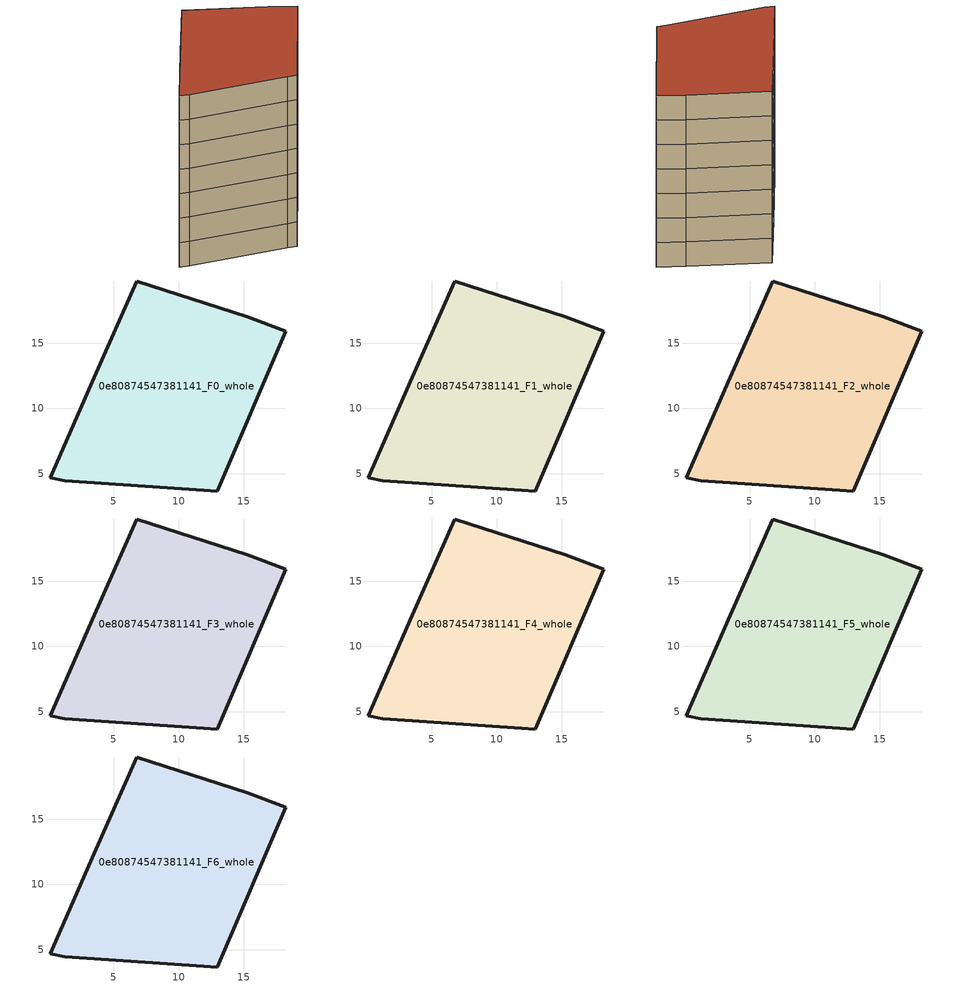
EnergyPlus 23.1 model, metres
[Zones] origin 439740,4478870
0e80874547381141_F0_whole
 floor ground (EU_floor_Construction): 18.19,15.94 12.96,3.66 11.91,3.74 1.25,4.47 0.14,4.68 3.52,12.39 6.76,19.79 15.25,17.04 z0
 wall outside (EU_wall_Construction): 6.76,19.79 3.52,12.39 0.14,4.68 1.25,4.47 11.91,3.74 12.96,3.66 18.19,15.94 15.25,17.04 6.76,19.79 z0:3
0e80874547381141_F1_whole
 floor to 0e80874547381141_F0_whole (EU_floor_Construction): 18.19,15.94 12.96,3.66 11.91,3.74 1.25,4.47 0.14,4.68 3.52,12.39 6.76,19.79 15.25,17.04 z3
 wall outside (EU_wall_Construction): 6.76,19.79 3.52,12.39 0.14,4.68 1.25,4.47 11.91,3.74 12.96,3.66 18.19,15.94 15.25,17.04 6.76,19.79 z3:6
0e80874547381141_F2_whole
 floor to 0e80874547381141_F1_whole (EU_floor_Construction): 18.19,15.94 12.96,3.66 11.91,3.74 1.25,4.47 0.14,4.68 3.52,12.39 6.76,19.79 15.25,17.04 z6
 wall outside (EU_wall_Construction): 6.76,19.79 3.52,12.39 0.14,4.68 1.25,4.47 11.91,3.74 12.96,3.66 18.19,15.94 15.25,17.04 6.76,19.79 z6:9
0e80874547381141_F3_whole
 floor to 0e80874547381141_F2_whole (EU_floor_Construction): 18.19,15.94 12.96,3.66 11.91,3.74 1.25,4.47 0.14,4.68 3.52,12.39 6.76,19.79 15.25,17.04 z9
 wall outside (EU_wall_Construction): 6.76,19.79 3.52,12.39 0.14,4.68 1.25,4.47 11.91,3.74 12.96,3.66 18.19,15.94 15.25,17.04 6.76,19.79 z9:12
0e80874547381141_F4_whole
 floor to 0e80874547381141_F3_whole (EU_floor_Construction): 18.19,15.94 12.96,3.66 11.91,3.74 1.25,4.47 0.14,4.68 3.52,12.39 6.76,19.79 15.25,17.04 z12
 wall outside (EU_wall_Construction): 6.76,19.79 3.52,12.39 0.14,4.68 1.25,4.47 11.91,3.74 12.96,3.66 18.19,15.94 15.25,17.04 6.76,19.79 z12:15
0e80874547381141_F5_whole
 floor to 0e80874547381141_F4_whole (EU_floor_Construction): 18.19,15.94 12.96,3.66 11.91,3.74 1.25,4.47 0.14,4.68 3.52,12.39 6.76,19.79 15.25,17.04 z15
 wall outside (EU_wall_Construction): 6.76,19.79 3.52,12.39 0.14,4.68 1.25,4.47 11.91,3.74 12.96,3.66 18.19,15.94 15.25,17.04 6.76,19.79 z15:18
0e80874547381141_F6_whole
 floor to 0e80874547381141_F5_whole (EU_floor_Construction): 18.19,15.94 12.96,3.66 11.91,3.74 1.25,4.47 0.14,4.68 3.52,12.39 6.76,19.79 15.25,17.04 z18
 wall outside (EU_wall_Construction): 6.76,19.79 3.52,12.39 0.14,4.68 1.25,4.47 11.91,3.74 12.96,3.66 18.19,15.94 15.25,17.04 6.76,19.79 z18:21
 roof outside (EU_roof_Construction): 12.96,3.66 18.19,15.94 15.25,17.04 6.76,19.79 3.52,12.39 0.14,4.68 1.25,4.47 11.91,3.74 z21
[Building]
EU S2 Campaign: North Axis=0; Terrain=City; Solar Distribution=FullExterior
[Site:Location]
Madrid: Latitude=40.5; Longitude=-3.5; Time Zone=1; Elevation=609
[SizingPeriod:WeatherFileDays]
AnnualSizingPeriod: Begin Month=1; Begin Day of Month=1; End Month=12; End Day of Month=31; Day of Week for Start Day=Monday; Use Weather File Daylight Saving Period=No; Use Weather File Rain and Snow Indicators=No
[MATERIAL]
EU_InternalMass_Material: Roughness=MediumRough; Thickness=0.1; Conductivity=1; Density=1800; Specific Heat=900; Thermal Absorptance=0.9; Solar Absorptance=0.7; Visible Absorptance=0.7
[MATERIAL:NOMASS] Roughness=MediumRough; Thermal Absorptance=0.9; Solar Absorptance=0.7; Visible Absorptance=0.7
Name | Thermal Resistance
EU_wall_NoMass; EU_roof_NoMass | 2.16768
EU_floor_NoMass | 1.14339
[CONSTRUCTION]
EU_wall_Construction: EU_wall_NoMass
EU_roof_Construction: EU_roof_NoMass
EU_floor_Construction: EU_floor_NoMass
EU_InternalMass_Construction: EU_InternalMass_Material
[ZONE] Type=1; Multiplier=1; Ceiling Height=autocalculate; Volume=545.553; Floor Area=autocalculate; Part of Total Floor Area=Yes
0e80874547381141_F0_whole; 0e80874547381141_F1_whole; 0e80874547381141_F2_whole; 0e80874547381141_F3_whole; 0e80874547381141_F4_whole; 0e80874547381141_F5_whole; 0e80874547381141_F6_whole
[INTERNALMASS] Construction=EU_InternalMass_Construction; Surface Area=181.851
Name | Zone or ZoneList
0e80874547381141_F0_whole_EU_InternalMass | 0e80874547381141_F0_whole
0e80874547381141_F1_whole_EU_InternalMass | 0e80874547381141_F1_whole
0e80874547381141_F2_whole_EU_InternalMass | 0e80874547381141_F2_whole
0e80874547381141_F3_whole_EU_InternalMass | 0e80874547381141_F3_whole
0e80874547381141_F4_whole_EU_InternalMass | 0e80874547381141_F4_whole
0e80874547381141_F5_whole_EU_InternalMass | 0e80874547381141_F5_whole
0e80874547381141_F6_whole_EU_InternalMass | 0e80874547381141_F6_whole
[OTHEREQUIPMENT] Fuel Type=Electricity; Design Level Calculation Method=Watts/Area; Power per Zone Floor Area=1; Fraction Latent=0; Fraction Radiant=0; Fraction Lost=0; Carbon Dioxide Generation Rate=0; EndUse Subcategory=EU_Step8_InternalGains
Name | Zone or ZoneList or Space or SpaceList | Schedule
EU_Step8_InternalGain_0e80874547381141_F0_whole_f000 | 0e80874547381141_F0_whole | EU_Step8_GainSchedule_0e80874547381141_F0_whole_f000
EU_Step8_InternalGain_0e80874547381141_F1_whole_f000 | 0e80874547381141_F1_whole | EU_Step8_GainSchedule_0e80874547381141_F1_whole_f000
EU_Step8_InternalGain_0e80874547381141_F2_whole_f000 | 0e80874547381141_F2_whole | EU_Step8_GainSchedule_0e80874547381141_F2_whole_f000
EU_Step8_InternalGain_0e80874547381141_F3_whole_f000 | 0e80874547381141_F3_whole | EU_Step8_GainSchedule_0e80874547381141_F3_whole_f000
EU_Step8_InternalGain_0e80874547381141_F4_whole_f000 | 0e80874547381141_F4_whole | EU_Step8_GainSchedule_0e80874547381141_F4_whole_f000
EU_Step8_InternalGain_0e80874547381141_F5_whole_f000 | 0e80874547381141_F5_whole | EU_Step8_GainSchedule_0e80874547381141_F5_whole_f000
EU_Step8_InternalGain_0e80874547381141_F6_whole_f000 | 0e80874547381141_F6_whole | EU_Step8_GainSchedule_0e80874547381141_F6_whole_f000
[ZONEVENTILATION:DESIGNFLOWRATE] Schedule=EU_AlwaysOn; Design Flow Rate Calculation Method=AirChanges/Hour; Air Changes per Hour=0.480546; Ventilation Type=Natural; Fan Pressure Rise=0; Fan Total Efficiency=1; Constant Term Coefficient=1; Temperature Term Coefficient=0; Velocity Term Coefficient=0; Velocity Squared Term Coefficient=0; Minimum Indoor Temperature=-100; Maximum Indoor Temperature=100; Delta Temperature=-100; Minimum Outdoor Temperature=-100; Maximum Outdoor Temperature=100; Maximum Wind Speed=40
Name | Zone or ZoneList or Space or SpaceList
EU_ConstantAir_0e80874547381141_F0_whole | 0e80874547381141_F0_whole
EU_ConstantAir_0e80874547381141_F1_whole | 0e80874547381141_F1_whole
EU_ConstantAir_0e80874547381141_F2_whole | 0e80874547381141_F2_whole
EU_ConstantAir_0e80874547381141_F3_whole | 0e80874547381141_F3_whole
EU_ConstantAir_0e80874547381141_F4_whole | 0e80874547381141_F4_whole
EU_ConstantAir_0e80874547381141_F5_whole | 0e80874547381141_F5_whole
EU_ConstantAir_0e80874547381141_F6_whole | 0e80874547381141_F6_whole
[HVACTEMPLATE:THERMOSTAT] Constant Heating Setpoint=20; Constant Cooling Setpoint=50
EU_HeatOnly_0e80874547381141_F0_whole; EU_HeatOnly_0e80874547381141_F1_whole; EU_HeatOnly_0e80874547381141_F2_whole; EU_HeatOnly_0e80874547381141_F3_whole; EU_HeatOnly_0e80874547381141_F4_whole; EU_HeatOnly_0e80874547381141_F5_whole; EU_HeatOnly_0e80874547381141_F6_whole
[HVACTEMPLATE:ZONE:IDEALLOADSAIRSYSTEM] System Availability Schedule=EU_AlwaysOn; Maximum Heating Supply Air Temperature=50; Minimum Cooling Supply Air Temperature=13; Maximum Heating Supply Air Humidity Ratio=0.0156; Minimum Cooling Supply Air Humidity Ratio=0.0077; Heating Limit=NoLimit; Cooling Limit=NoLimit; Heating Availability Schedule=EU_AlwaysOn; Cooling Availability Schedule=EU_CoolingOff; Dehumidification Control Type=ConstantSensibleHeatRatio; Cooling Sensible Heat Ratio=0.7; Dehumidification Setpoint=60; Humidification Control Type=None; Humidification Setpoint=30; Outdoor Air Method=None; Outdoor Air Flow Rate per Person=0.00944; Outdoor Air Flow Rate per Zone Floor Area=0; Outdoor Air Flow Rate per Zone=0; Demand Controlled Ventilation Type=None; Outdoor Air Economizer Type=NoEconomizer; Heat Recovery Type=None; Sensible Heat Recovery Effectiveness=0.7; Latent Heat Recovery Effectiveness=0.65
Name | Template Thermostat
0e80874547381141_F0_whole | EU_HeatOnly_0e80874547381141_F0_whole
0e80874547381141_F1_whole | EU_HeatOnly_0e80874547381141_F1_whole
0e80874547381141_F2_whole | EU_HeatOnly_0e80874547381141_F2_whole
0e80874547381141_F3_whole | EU_HeatOnly_0e80874547381141_F3_whole
0e80874547381141_F4_whole | EU_HeatOnly_0e80874547381141_F4_whole
0e80874547381141_F5_whole | EU_HeatOnly_0e80874547381141_F5_whole
0e80874547381141_F6_whole | EU_HeatOnly_0e80874547381141_F6_whole
[SIZING:ZONE] Zone Cooling Design Supply Air Temperature Input Method=SupplyAirTemperature; Zone Cooling Design Supply Air Temperature=13; Zone Heating Design Supply Air Temperature Input Method=SupplyAirTemperature; Zone Heating Design Supply Air Temperature=50; Zone Cooling Design Supply Air Humidity Ratio=0.008; Zone Heating Design Supply Air Humidity Ratio=0.008; Cooling Design Air Flow Method=DesignDay; Cooling Design Air Flow Rate=0; Cooling Minimum Air Flow per Zone Floor Area=0.000762; Cooling Minimum Air Flow=0; Cooling Minimum Air Flow Fraction=0.2; Heating Design Air Flow Method=DesignDay; Heating Design Air Flow Rate=0; Heating Maximum Air Flow per Zone Floor Area=0.002032; Heating Maximum Air Flow=0.141576; Heating Maximum Air Flow Fraction=0.3; Account for Dedicated Outdoor Air System=No; Dedicated Outdoor Air System Control Strategy=NeutralSupplyAir; Dedicated Outdoor Air Low Setpoint Temperature for Design=autosize; Dedicated Outdoor Air High Setpoint Temperature for Design=autosize; Zone Load Sizing Method=Sensible Load Only No Latent Load; Zone Latent Cooling Design Supply Air Humidity Ratio Input Method=HumidityRatioDifference; Zone Cooling Design Supply Air Humidity Ratio Difference=0.005; Zone Latent Heating Design Supply Air Humidity Ratio Input Method=HumidityRatioDifference; Zone Humidification Design Supply Air Humidity Ratio Difference=0.005
0e80874547381141_F0_whole; 0e80874547381141_F1_whole; 0e80874547381141_F2_whole; 0e80874547381141_F3_whole; 0e80874547381141_F4_whole; 0e80874547381141_F5_whole; 0e80874547381141_F6_whole
[SCHEDULE:CONSTANT]
Name | Hourly Value
EU_AlwaysOn | 1
EU_CoolingOff | 0
[SCHEDULE:FILE] Column Number=1; Rows to Skip at Top=0; Number of Hours of Data=8760; Column Separator=Comma; Interpolate to Timestep=No; Minutes per Item=60; Adjust Schedule for Daylight Savings=Yes
Name | File
EU_Step8_GainSchedule_0e80874547381141_F0_whole_f000 | C:\Users\o_iseri\Desktop\OpenUBEM\openubem\outputs\eu_evidence\EU-11\ES-MAD-BERRUGUETE\idfs\0e80874547381141\0e80874547381141_F0_whole_f000_gain.csv
EU_Step8_GainSchedule_0e80874547381141_F1_whole_f000 | C:\Users\o_iseri\Desktop\OpenUBEM\openubem\outputs\eu_evidence\EU-11\ES-MAD-BERRUGUETE\idfs\0e80874547381141\0e80874547381141_F1_whole_f000_gain.csv
EU_Step8_GainSchedule_0e80874547381141_F2_whole_f000 | C:\Users\o_iseri\Desktop\OpenUBEM\openubem\outputs\eu_evidence\EU-11\ES-MAD-BERRUGUETE\idfs\0e80874547381141\0e80874547381141_F2_whole_f000_gain.csv
EU_Step8_GainSchedule_0e80874547381141_F3_whole_f000 | C:\Users\o_iseri\Desktop\OpenUBEM\openubem\outputs\eu_evidence\EU-11\ES-MAD-BERRUGUETE\idfs\0e80874547381141\0e80874547381141_F3_whole_f000_gain.csv
EU_Step8_GainSchedule_0e80874547381141_F4_whole_f000 | C:\Users\o_iseri\Desktop\OpenUBEM\openubem\outputs\eu_evidence\EU-11\ES-MAD-BERRUGUETE\idfs\0e80874547381141\0e80874547381141_F4_whole_f000_gain.csv
EU_Step8_GainSchedule_0e80874547381141_F5_whole_f000 | C:\Users\o_iseri\Desktop\OpenUBEM\openubem\outputs\eu_evidence\EU-11\ES-MAD-BERRUGUETE\idfs\0e80874547381141\0e80874547381141_F5_whole_f000_gain.csv
EU_Step8_GainSchedule_0e80874547381141_F6_whole_f000 | C:\Users\o_iseri\Desktop\OpenUBEM\openubem\outputs\eu_evidence\EU-11\ES-MAD-BERRUGUETE\idfs\0e80874547381141\0e80874547381141_F6_whole_f000_gain.csv
